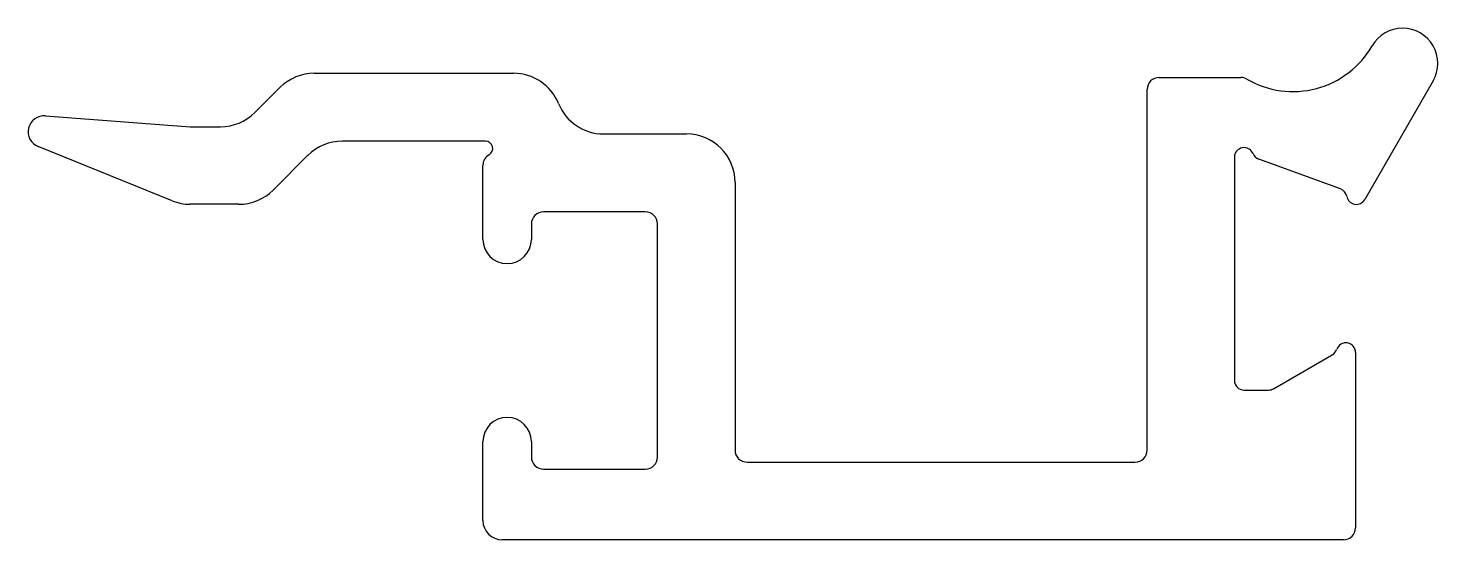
# Model space of a CAD drawing. Header units: inches. Extents: x -18.6 to 10.4, y 0.1 to 10.6.
import ezdxf

# ---------------------------------------------------------------- set-up
doc = ezdxf.new("R2010")
doc.units = ezdxf.units.IN
doc.header["$MEASUREMENT"] = 0
doc.layers.add('FRAME', color=4, linetype='Continuous')

msp = doc.modelspace()

# ---------------------------------------------------------------- linework, layer by layer
at = {"layer": 'FRAME', "color": 7}
for p, q in [((-12.745, 9.68), (-8.631, 9.68)), ((4.685, 9.595), (6.367, 9.595)), ((-13.971, 8.871), (-13.451, 9.389)), ((4.435, 1.909), (4.435, 9.345)), ((10.334, 9.523), (8.923, 7.078)), ((-18.289, 8.803), (-15.301, 8.579)), ((-15.301, 8.579), (-14.677, 8.579)), ((-15.676, 7.052), (-18.438, 8.168)), ((-9.211, 8.28), (-12.167, 8.28)), ((-6.777, 8.43), (-5.065, 8.43)), ((-12.873, 7.989), (-13.593, 7.271)), ((6.235, 7.948), (6.235, 3.348)), ((8.422, 7.298), (6.738, 7.911)), ((-9.265, 6.255), (-9.265, 7.781)), ((-4.065, 7.43), (-4.065, 1.909)), ((-14.299, 6.979), (-15.301, 6.979)), ((-5.915, 6.823), (-8.015, 6.823)), ((-8.265, 6.573), (-8.265, 6.255)), ((-5.665, 1.766), (-5.665, 6.573)), ((7.042, 3.175), (8.255, 3.876)), ((8.735, 3.922), (8.735, 0.309)), ((6.435, 3.148), (6.94, 3.148)), ((-9.265, 0.459), (-9.265, 2.085)), ((-8.265, 2.085), (-8.265, 1.766)), ((-8.015, 1.516), (-5.915, 1.516)), ((-3.815, 1.659), (4.185, 1.659)), ((8.485, 0.059), (-8.865, 0.059))]:
    msp.add_line(p, q, dxfattribs=at)
for centre, radius, start, end in [((9.706, 9.886), 0.725, 330, 150), ((7.444, 11.192), 1.888, 239.7573, 330), ((-12.745, 8.68), 1, 90, 134.8966), ((-8.631, 8.68), 1, 22.0243, 90), ((4.685, 9.345), 0.25, 90, 180), ((6.367, 9.345), 0.25, 59.7573, 90), ((-6.777, 9.43), 1, 202.0243, 270), ((-18.314, 8.474), 0.33, 85.7149, 247.9968), ((-14.677, 9.579), 1, 270, 314.8966), ((-12.167, 7.28), 1, 90, 134.8966), ((-9.211, 8.13), 0.15, 299.2905, 90), ((-5.065, 7.43), 1, 0, 90), ((6.435, 7.948), 0.2, 22.3472, 180), ((-9.015, 7.781), 0.25, 119.2905, 180), ((6.808, 8.102), 0.203, 202.3472, 250), ((-14.299, 7.979), 1, 270, 314.8966), ((8.353, 7.107), 0.203, 10.2629, 70), ((-15.301, 7.979), 1, 247.9968, 270), ((8.75, 7.178), 0.2, 190.2629, 330), ((-8.015, 6.573), 0.25, 90, 180), ((-5.915, 6.573), 0.25, 360, 90), ((-8.765, 6.255), 0.5, 180, 270), ((-8.765, 6.255), 0.5, 270, 0), ((8.535, 3.922), 0.2, 360, 161.2375), ((8.153, 4.052), 0.203, 300, 341.2375), ((6.435, 3.348), 0.2, 180, 270), ((6.94, 3.351), 0.203, 270, 300), ((-8.765, 2.085), 0.5, 90, 180), ((-8.765, 2.085), 0.5, 360, 90), ((-8.015, 1.766), 0.25, 180, 270), ((-5.915, 1.766), 0.25, 270, 0), ((-3.815, 1.909), 0.25, 180, 270), ((4.185, 1.909), 0.25, 270, 0), ((-8.865, 0.459), 0.4, 180, 270), ((8.485, 0.309), 0.25, 270, 0)]:
    msp.add_arc(centre, radius, start, end, dxfattribs=at)

doc.saveas('drawing.dxf')
